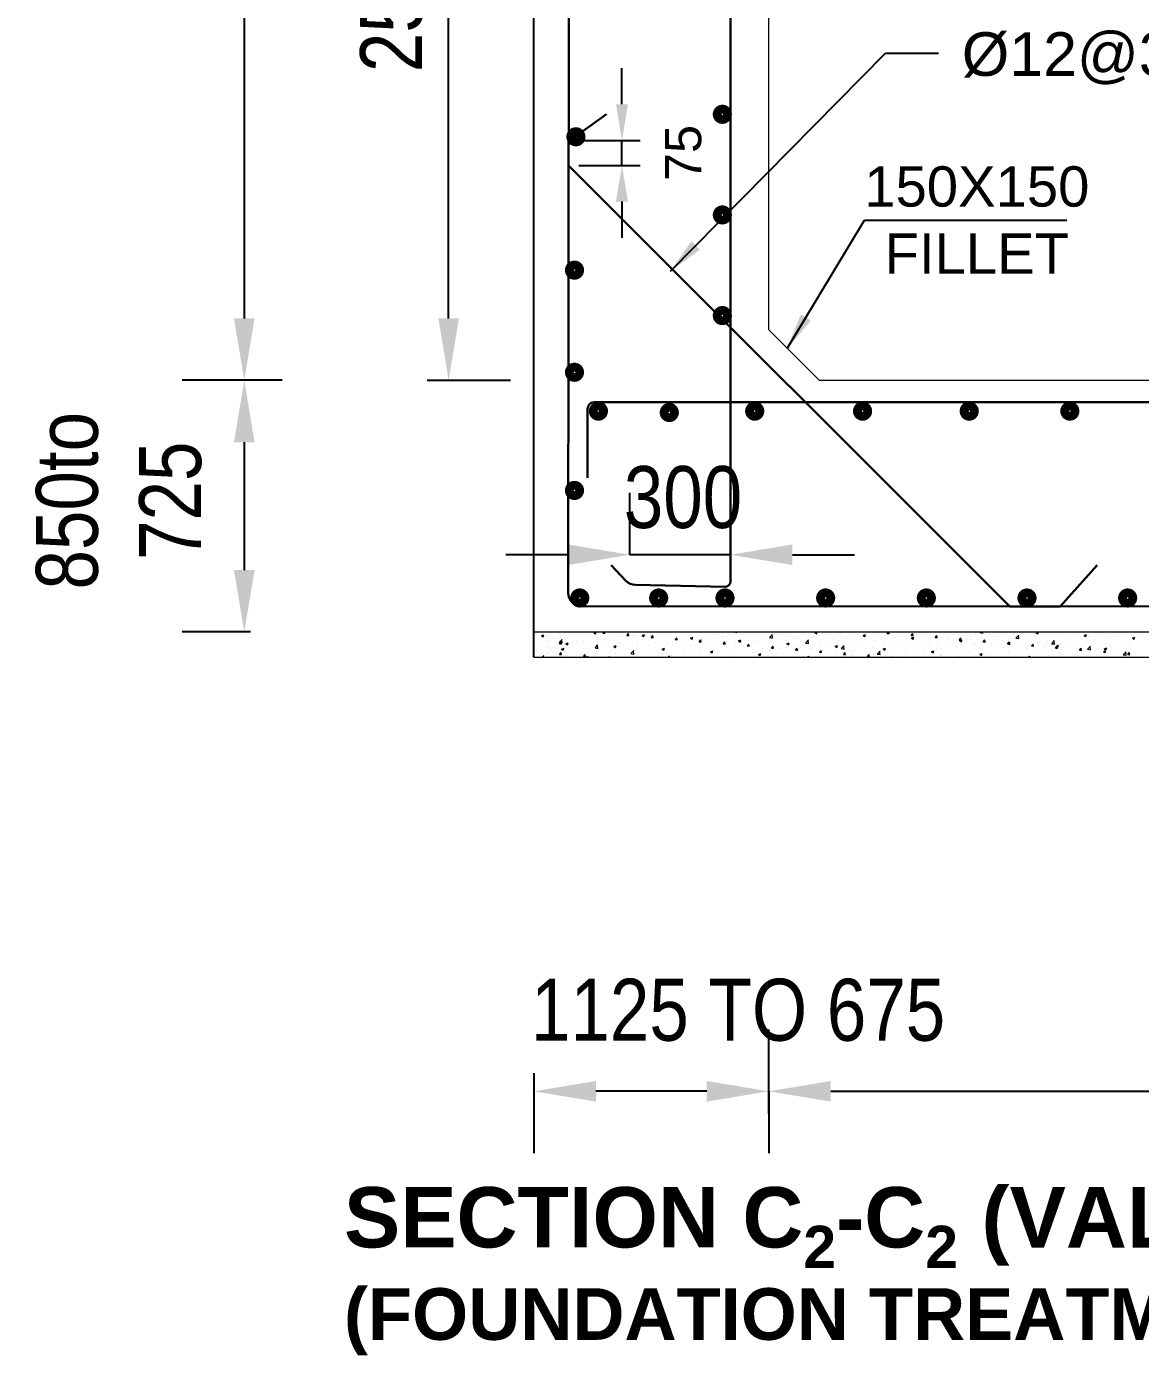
# Model space of a CAD drawing. Extents: x -358915 to 1258323, y -1667244 to -305611.
# Drawn here: x 590997 to 595313, y -1478957 to -1473808 of the extents above; entities that cross this region are included whole.
import ezdxf

# ---------------------------------------------------------------- set-up
doc = ezdxf.new("R2010")
doc.units = 0
doc.header["$LTSCALE"] = 300
doc.header["$MEASUREMENT"] = 0
doc.layers.get('DEFPOINTS').update_dxf_attribs({"linetype": 'CONTINUOUS'})
doc.layers.add('Dim', color=7, linetype='CONTINUOUS', lineweight=9)
doc.layers.add('ROD', color=1, linetype='CONTINUOUS', lineweight=30)
doc.layers.add('LINE', color=7, linetype='CONTINUOUS')
doc.layers.add('TXT', color=7, linetype='CONTINUOUS')
doc.styles.add('Arial', font='arial.ttf')
doc.styles.add('DIM', font='isocp3.shx')
doc.styles.add('dimText', font='ARIALN.TTF')
doc.dimstyles.new('dim n_120', dxfattribs={"dimtxt": 240, "dimasz": 240, "dimexe": 240, "dimexo": 150, "dimgap": 100, "dimtad": 2, "dimdec": 0, "dimzin": 0, "dimdsep": 46, "dimtxsty": 'DIM', "dimcen": 350, "dimclrd": 5, "dimclre": 5, "dimclrt": 7, "dimadec": 0, "dimazin": 0, "dimtfac": 1, "dimtdec": 0, "dimtmove": 0, "dimatfit": 3, "dimfxl": 240, "dimfxlon": 1, "dimtolj": 1, "dimtzin": 0, "dimarcsym": 0})
doc.dimstyles.new('dim_70', dxfattribs={"dimtxt": 140, "dimasz": 140, "dimexe": 70, "dimexo": 40, "dimgap": 50, "dimtad": 1, "dimdec": 0, "dimzin": 0, "dimdsep": 46, "dimtxsty": 'Arial', "dimcen": 0.09, "dimclrd": 5, "dimclre": 5, "dimclrt": 7, "dimadec": 0, "dimazin": 0, "dimtfac": 1, "dimtdec": 0, "dimtmove": 0, "dimatfit": 3, "dimfxl": 1, "dimtolj": 1, "dimtzin": 0, "dimarcsym": 0})

# ---------------------------------------------------------------- blocks, each defined once
blk = doc.blocks.new('*D699')
at = {"layer": 'DEFPOINTS', "color": 0, "ltscale": 50, "transparency": 16777216}
for p in [(592546.9, -1466663.5), (591840.7, -1475178.5), (592138.1, -1475178.5)]:
    blk.add_point(p, dxfattribs=at)
at = {"layer": 'Dim', "color": 5, "lineweight": -2, "ltscale": 50, "transparency": 16777216}
for p, q in [((592080.7, -1466663.5), (591600.7, -1466663.5)), ((591840.7, -1466903.5), (591840.7, -1474938.5)), ((591988.1, -1475178.5), (591600.7, -1475178.5))]:
    blk.add_line(p, q, dxfattribs=at)
at = {"layer": 'Dim', "color": 5, "ltscale": 50, "transparency": 16777216}
for points in [[(591800.7, -1466903.5), (591880.7, -1466903.5), (591840.7, -1466663.5)], [(591800.7, -1474938.5), (591880.7, -1474938.5), (591840.7, -1475178.5)]]:
    blk.add_solid(points, dxfattribs=at)
at = {"layer": 'Dim', "color": 7, "ltscale": 50, "transparency": 16777216, "insert": (591706.6, -1470921), "char_height": 240, "attachment_point": 5, "rotation": 90, "style": 'dimText'}
blk.add_mtext('\\A1;6725 TO 6380', dxfattribs=at)
blk = doc.blocks.new('*D700')
at = {"layer": 'DEFPOINTS', "color": 0, "ltscale": 50, "transparency": 16777216}
for p in [(592059.2, -1475178.5), (591840.7, -1476153.5), (592015.1, -1476153.5)]:
    blk.add_point(p, dxfattribs=at)
at = {"layer": 'Dim', "color": 5, "lineweight": -2, "ltscale": 50, "transparency": 16777216}
for p, q in [((591909.2, -1475178.5), (591600.7, -1475178.5)), ((591840.7, -1475418.5), (591840.7, -1475913.5)), ((591865.1, -1476153.5), (591600.7, -1476153.5))]:
    blk.add_line(p, q, dxfattribs=at)
at = {"layer": 'Dim', "color": 5, "ltscale": 50, "transparency": 16777216}
for points in [[(591800.7, -1475418.5), (591880.7, -1475418.5), (591840.7, -1475178.5)], [(591800.7, -1475913.5), (591880.7, -1475913.5), (591840.7, -1476153.5)]]:
    blk.add_solid(points, dxfattribs=at)
at = {"layer": 'Dim', "color": 7, "ltscale": 50, "transparency": 16777216, "insert": (591355.1, -1475645), "char_height": 240, "attachment_point": 5, "rotation": 90, "style": 'dimText'}
blk.add_mtext('\\A1;850to\\P725', dxfattribs=at)
blk = doc.blocks.new('*D701')
at = {"layer": 'DEFPOINTS', "color": 0, "ltscale": 50, "transparency": 16777216}
for p in [(593097.5, -1474248.6), (593304.1, -1474248.6), (593097.3, -1474345.8)]:
    blk.add_point(p, dxfattribs=at)
at = {"layer": 'Dim', "color": 5, "lineweight": -2, "ltscale": 50, "transparency": 16777216}
for p, q in [((593304.1, -1474108.6), (593304.1, -1473968.6)), ((593137.5, -1474248.6), (593374.1, -1474248.6)), ((593304.1, -1474345.8), (593304.1, -1474248.6)), ((593137.3, -1474345.8), (593374.1, -1474345.8)), ((593304.1, -1474485.8), (593304.1, -1474625.8))]:
    blk.add_line(p, q, dxfattribs=at)
at = {"layer": 'Dim', "color": 5, "ltscale": 50, "transparency": 16777216}
for points in [[(593280.8, -1474108.6), (593327.4, -1474108.6), (593304.1, -1474248.6)], [(593280.8, -1474485.8), (593327.4, -1474485.8), (593304.1, -1474345.8)]]:
    blk.add_solid(points, dxfattribs=at)
at = {"layer": 'Dim', "color": 7, "lineweight": 18, "ltscale": 50, "transparency": 16777216, "insert": (593542.4, -1474297.6), "char_height": 140, "attachment_point": 5, "rotation": 90, "style": 'Arial'}
blk.add_mtext('\\A1;75', dxfattribs=at)
blk = doc.blocks.new('*D705')
at = {"layer": 'DEFPOINTS', "color": 0, "ltscale": 50, "transparency": 16777216}
for p in [(593872.9, -1477842.5), (598695.8, -1477843.9), (598695.8, -1477933.5)]:
    blk.add_point(p, dxfattribs=at)
at = {"layer": 'Dim', "color": 5, "lineweight": -2, "ltscale": 50, "transparency": 16777216}
for p, q in [((593872.9, -1477933.5), (593872.9, -1478173.5)), ((594112.9, -1477933.5), (598455.8, -1477933.5)), ((598695.8, -1477933.5), (598695.8, -1478173.5))]:
    blk.add_line(p, q, dxfattribs=at)
at = {"layer": 'Dim', "color": 5, "ltscale": 50, "transparency": 16777216}
for points in [[(594112.9, -1477893.5), (594112.9, -1477973.5), (593872.9, -1477933.5)], [(598455.8, -1477893.5), (598455.8, -1477973.5), (598695.8, -1477933.5)]]:
    blk.add_solid(points, dxfattribs=at)
at = {"layer": 'Dim', "color": 7, "ltscale": 50, "transparency": 16777216, "insert": (596284.4, -1477743.5), "char_height": 240, "attachment_point": 5, "style": 'dimText'}
blk.add_mtext('\\A1;3700~3973', dxfattribs=at)
blk = doc.blocks.new('*D710')
at = {"layer": 'DEFPOINTS', "color": 0, "ltscale": 50, "transparency": 16777216}
for p in [(593334.5, -1475854.4), (593334.5, -1475971), (593724.5, -1475971)]:
    blk.add_point(p, dxfattribs=at)
at = {"layer": 'Dim', "color": 5, "lineweight": -2, "ltscale": 50, "transparency": 16777216}
for p, q in [((593334.5, -1475854.4), (593334.5, -1475614.4)), ((593724.5, -1475854.4), (593724.5, -1475614.4)), ((593094.5, -1475854.4), (592854.5, -1475854.4)), ((593724.5, -1475854.4), (593334.5, -1475854.4)), ((593964.5, -1475854.4), (594204.5, -1475854.4))]:
    blk.add_line(p, q, dxfattribs=at)
at = {"layer": 'Dim', "color": 5, "ltscale": 50, "transparency": 16777216}
for points in [[(593094.5, -1475814.4), (593094.5, -1475894.4), (593334.5, -1475854.4)], [(593964.5, -1475814.4), (593964.5, -1475894.4), (593724.5, -1475854.4)]]:
    blk.add_solid(points, dxfattribs=at)
at = {"layer": 'Dim', "color": 7, "ltscale": 50, "transparency": 16777216, "insert": (593540.6, -1475632.5), "char_height": 240, "attachment_point": 5, "style": 'dimText'}
blk.add_mtext('\\A1;300', dxfattribs=at)
blk = doc.blocks.new('*D726')
at = {"layer": 'DEFPOINTS', "color": 0, "ltscale": 50, "transparency": 16777216}
for p in [(592962.9, -1477713.1), (592962.9, -1477933.5), (593872.9, -1478169.1)]:
    blk.add_point(p, dxfattribs=at)
at = {"layer": 'Dim', "color": 5, "lineweight": -2, "ltscale": 50, "transparency": 16777216}
for p, q in [((593872.9, -1478019.1), (593872.9, -1477693.5)), ((592962.9, -1477863.1), (592962.9, -1478173.5)), ((593632.9, -1477933.5), (593202.9, -1477933.5))]:
    blk.add_line(p, q, dxfattribs=at)
at = {"layer": 'Dim', "color": 5, "ltscale": 50, "transparency": 16777216}
for points in [[(593202.9, -1477893.5), (593202.9, -1477973.5), (592962.9, -1477933.5)], [(593632.9, -1477893.5), (593632.9, -1477973.5), (593872.9, -1477933.5)]]:
    blk.add_solid(points, dxfattribs=at)
at = {"layer": 'Dim', "color": 7, "ltscale": 50, "transparency": 16777216, "insert": (593754.1, -1477619.2), "char_height": 240, "attachment_point": 5, "style": 'dimText'}
blk.add_mtext('\\A1;1125 TO 675', dxfattribs=at)
blk = doc.blocks.new('*D1379')
at = {"layer": 'DEFPOINTS', "color": 0, "ltscale": 50, "transparency": 16777216}
for p in [(592399.5, -1472178.5, 0), (592632.6, -1472178.5), (592399.5, -1475178.5, 0)]:
    blk.add_point(p, dxfattribs=at)
at = {"layer": 'Dim', "color": 5, "lineweight": -2, "ltscale": 50, "transparency": 16777216}
for p, q in [((592549.5, -1472178.5), (592872.6, -1472178.5)), ((592632.6, -1474938.5), (592632.6, -1472418.5)), ((592549.5, -1475178.5), (592872.6, -1475178.5))]:
    blk.add_line(p, q, dxfattribs=at)
at = {"layer": 'Dim', "color": 5, "ltscale": 50, "transparency": 16777216}
for points in [[(592592.6, -1472418.5), (592672.6, -1472418.5), (592632.6, -1472178.5)], [(592592.6, -1474938.5), (592672.6, -1474938.5), (592632.6, -1475178.5)]]:
    blk.add_solid(points, dxfattribs=at)
at = {"layer": 'Dim', "color": 7, "ltscale": 50, "transparency": 16777216, "insert": (592411.3, -1473678.5), "char_height": 240, "attachment_point": 5, "rotation": 90, "style": 'dimText'}
blk.add_mtext('\\A1;2500', dxfattribs=at)

msp = doc.modelspace()

# ---------------------------------------------------------------- linework, layer by layer
at = {"layer": 'Dim', "color": 2, "ltscale": 50}
for p, q in [((592992, -1476167.6, 0), (593001.1, -1476164.1, 0)), ((592992, -1476167.6, 0), (592998.4, -1476172, 0)), ((592996.4, -1476160.3, 0), (592996.4, -1476160.3, 0)), ((592998.4, -1476172, 0), (593001, -1476164.2, 0)), ((593015.9, -1476168.4, 0), (593015.9, -1476168.4, 0)), ((593016, -1476180.8, 0), (593016, -1476180.8, 0)), ((593024.7, -1476165, 0), (593024.7, -1476165, 0)), ((593033.4, -1476178.5, 0), (593033.4, -1476178.5, 0)), ((593057.2, -1476160.8, 0), (593057.2, -1476160.8, 0)), ((593062.4, -1476192.7, 0), (593072.5, -1476182.2, 0)), ((593065.8, -1476163.2, 0), (593065.8, -1476163.2, 0)), ((593066, -1476174.2, 0), (593066, -1476174.2, 0)), ((593072.5, -1476196, 0), (593071, -1476183.6, 0)), ((593081.6, -1476160, 0), (593081.6, -1476160, 0)), ((593083.8, -1476179.5, 0), (593083.8, -1476179.5, 0)), ((593085.4, -1476183.8, 0), (593085.4, -1476183.8, 0)), ((593106.5, -1476154.3, 0), (593106.5, -1476154.3, 0)), ((593195.5, -1476156.9, 0), (593204.6, -1476153.5, 0)), ((593195.5, -1476156.9, 0), (593202, -1476161.3, 0)), ((593201.9, -1476161.3, 0), (593204.6, -1476153.5, 0)), ((593209.3, -1476173.6, 0), (593209.3, -1476173.6, 0)), ((593214.2, -1476184.4, 0), (593214.2, -1476184.4, 0)), ((593230.3, -1476158.8, 0), (593234.9, -1476153.4, 0)), ((593230.3, -1476158.8, 0), (593238.1, -1476159.5, 0)), ((593236.2, -1476184, 0), (593236.2, -1476184, 0)), ((593238.1, -1476159.5, 0), (593236.9, -1476153.4, 0)), ((593279.9, -1476176.1, 0), (593279.9, -1476176.1, 0)), ((593285.1, -1476160.6, 0), (593285.1, -1476160.6, 0)), ((593318.3, -1476173.2, 0), (593318.3, -1476173.2, 0)), ((593323.6, -1476167, 0), (593329.8, -1476159.5, 0)), ((593323.6, -1476167, 0), (593331.3, -1476167.6, 0)), ((593331.3, -1476167.7, 0), (593329.8, -1476159.5, 0)), ((593347.4, -1476166.4, 0), (593347.4, -1476166.4, 0)), ((593350.8, -1476168.9, 0), (593350.8, -1476168.9, 0)), ((593382.3, -1476167.4, 0), (593391.4, -1476163.9, 0)), ((593382.3, -1476167.4, 0), (593388.8, -1476171.7, 0)), ((593388.8, -1476171.7, 0), (593391.4, -1476163.9, 0)), ((593400, -1476162.4, 0), (593400, -1476162.4, 0)), ((593414.2, -1476157.2, 0), (593414.2, -1476157.2, 0)), ((593416.8, -1476175.1, 0), (593423.1, -1476167.7, 0)), ((593416.8, -1476175.1, 0), (593424.6, -1476175.8, 0)), ((593424.6, -1476175.8, 0), (593423.1, -1476167.7, 0)), ((593510.1, -1476183.3, 0), (593516.3, -1476175.8, 0)), ((593510.1, -1476183.3, 0), (593517.8, -1476184, 0)), ((593517.8, -1476184, 0), (593516.3, -1476175.9, 0)), ((593545.8, -1476182.4, 0), (593545.8, -1476182.4, 0)), ((593569.2, -1476177.8, 0), (593578.3, -1476174.3, 0)), ((593569.2, -1476177.8, 0), (593575.6, -1476182.1, 0)), ((593575.6, -1476182.1, 0), (593578.2, -1476174.3, 0)), ((593603.3, -1476191.4, 0), (593609.6, -1476184, 0)), ((593611, -1476192.2, 0), (593609.5, -1476184, 0)), ((593611.8, -1476181.3, 0), (593611.8, -1476181.3, 0)), ((593612.5, -1476173.3, 0), (593612.5, -1476173.3, 0)), ((593624.4, -1476155.7, 0), (593624.4, -1476155.7, 0)), ((593644.4, -1476177, 0), (593644.4, -1476177, 0)), ((593658.8, -1476173.1, 0), (593658.8, -1476173.1, 0)), ((593678.2, -1476164.9, 0), (593678.2, -1476164.9, 0)), ((593693.6, -1476170.5, 0), (593693.6, -1476170.5, 0)), ((593693.8, -1476158.6, 0), (593693.8, -1476158.6, 0)), ((593734.6, -1476160.1, 0), (593734.6, -1476160.1, 0)), ((593737.4, -1476153.7, 0), (593749, -1476155.5, 0)), ((593745.7, -1476155.2, 0), (593745.7, -1476155.2, 0)), ((593748.9, -1476155.4, 0), (593748.7, -1476153.4, 0)), ((593756, -1476188.2, 0), (593765.1, -1476184.7, 0)), ((593762.4, -1476192.5, 0), (593765, -1476184.7, 0)), ((593763.2, -1476161.5, 0), (593763.2, -1476161.5, 0)), ((593775.7, -1476159.7, 0), (593775.7, -1476159.7, 0)), ((593808.2, -1476155.4, 0), (593808.2, -1476155.4, 0)), ((593832.6, -1476164.5, 0), (593832.6, -1476164.5, 0)), ((593841.6, -1476175.6, 0), (593841.6, -1476175.6, 0)), ((593876.1, -1476175.2, 0), (593887.7, -1476177, 0)), ((593876.5, -1476181, 0), (593876.5, -1476181, 0)), ((593877.6, -1476173.7, 0), (593887.7, -1476163.1, 0)), ((593887.7, -1476176.9, 0), (593886.2, -1476164.6, 0)), ((593902, -1476167.4, 0), (593902, -1476167.4, 0)), ((593917.4, -1476162.6, 0), (593917.4, -1476162.6, 0)), ((593937.9, -1476185.1, 0), (593937.9, -1476185.1, 0)), ((593944.1, -1476171.2, 0), (593944.1, -1476171.2, 0)), ((593971.4, -1476170.3, 0), (593971.4, -1476170.3, 0)), ((593987.2, -1476178.6, 0), (593987.2, -1476178.6, 0)), ((594010.8, -1476162.1, 0), (594010.8, -1476162.1, 0)), ((594013.4, -1476155.8, 0), (594013.4, -1476155.8, 0)), ((594016.3, -1476195.2, 0), (594026.4, -1476184.6, 0)), ((594040.8, -1476173.3, 0), (594040.8, -1476173.3, 0)), ((594052, -1476156.7, 0), (594060.6, -1476153.4, 0)), ((594052, -1476156.7, 0), (594058.5, -1476161, 0)), ((594058.5, -1476161, 0), (594061, -1476153.4, 0)), ((594069.3, -1476167.8, 0), (594069.3, -1476167.8, 0)), ((594076.5, -1476153.8, 0), (594076.5, -1476153.8, 0)), ((594082.8, -1476158.7, 0), (594082.8, -1476158.7, 0)), ((594101.8, -1476163.6, 0), (594101.8, -1476163.6, 0)), ((594110.2, -1476176.2, 0), (594110.2, -1476176.2, 0)), ((594118.7, -1476182.1, 0), (594118.7, -1476182.1, 0)), ((594151, -1476157.1, 0), (594151, -1476157.1, 0)), ((594152.2, -1476161.7, 0), (594152.2, -1476161.7, 0)), ((594179.6, -1476179.1, 0), (594179.6, -1476179.1, 0)), ((594194.5, -1476169.1, 0), (594194.5, -1476169.1, 0)), ((594209.1, -1476178.1, 0), (594209.1, -1476178.1, 0)), ((594221.6, -1476164.6, 0), (594221.6, -1476164.6, 0)), ((594238.9, -1476167.1, 0), (594248, -1476163.6, 0)), ((594238.9, -1476167.1, 0), (594245.3, -1476171.4, 0)), ((594245.3, -1476171.4, 0), (594247.9, -1476163.6, 0)), ((594249, -1476182.1, 0), (594249, -1476182.1, 0)), ((594270.3, -1476156.1, 0), (594270.3, -1476156.1, 0)), ((594274.8, -1476169.8, 0), (594274.8, -1476169.8, 0)), ((594291, -1476167.5, 0), (594291, -1476167.5, 0)), ((594318.4, -1476185, 0), (594318.4, -1476185, 0)), ((594331.2, -1476158.9, 0), (594335.9, -1476153.4, 0)), ((594331.2, -1476158.9, 0), (594339, -1476159.6, 0)), ((594339, -1476159.6, 0), (594337.8, -1476153.4, 0)), ((594342.3, -1476160.1, 0), (594342.3, -1476160.1, 0)), ((594360.4, -1476170.5, 0), (594360.4, -1476170.5, 0)), ((594362.8, -1476176, 0), (594362.8, -1476176, 0)), ((594395.4, -1476171.7, 0), (594395.4, -1476171.7, 0)), ((594424.5, -1476167.1, 0), (594430.7, -1476159.6, 0)), ((594424.5, -1476167.1, 0), (594432.2, -1476167.8, 0)), ((594425.7, -1476177.5, 0), (594434.8, -1476174, 0)), ((594425.7, -1476177.5, 0), (594432.2, -1476181.8, 0)), ((594429.8, -1476173.4, 0), (594429.8, -1476173.4, 0)), ((594432.2, -1476167.8, 0), (594430.7, -1476159.6, 0)), ((594432.1, -1476181.9, 0), (594434.8, -1476174, 0)), ((594444.6, -1476165.2, 0), (594444.6, -1476165.2, 0)), ((594499.2, -1476176.3, 0), (594499.2, -1476176.3, 0)), ((594517.7, -1476175.2, 0), (594524, -1476167.8, 0)), ((594517.7, -1476175.2, 0), (594525.5, -1476175.9, 0)), ((594525.4, -1476176, 0), (594523.9, -1476167.8, 0)), ((594526.7, -1476154.4, 0), (594526.7, -1476154.4, 0)), ((594540.7, -1476176.1, 0), (594540.7, -1476176.1, 0)), ((594568.2, -1476181.6, 0), (594568.2, -1476181.6, 0)), ((594568.6, -1476179.3, 0), (594568.6, -1476179.3, 0)), ((594607.4, -1476167, 0), (594607.4, -1476167, 0)), ((594611, -1476183.4, 0), (594617.2, -1476175.9, 0)), ((594611, -1476183.4, 0), (594618.7, -1476184.1, 0)), ((594612.5, -1476187.9, 0), (594621.6, -1476184.4, 0)), ((594618.7, -1476184.1, 0), (594617.2, -1476176, 0)), ((594618.9, -1476192.3, 0), (594621.6, -1476184.4, 0)), ((594638, -1476182.2, 0), (594638, -1476182.2, 0)), ((594644, -1476168.6, 0), (594644, -1476168.6, 0)), ((594656.4, -1476184.1, 0), (594656.4, -1476184.1, 0)), ((594673.1, -1476158.6, 0), (594673.1, -1476158.6, 0)), ((594688.9, -1476179.8, 0), (594688.9, -1476179.8, 0)), ((594691.3, -1476156.1, 0), (594702.9, -1476157.9, 0)), ((594692.8, -1476154.6, 0), (594694, -1476153.4, 0)), ((594702.9, -1476157.9, 0), (594702.4, -1476153.4, 0)), ((594704.2, -1476191.5, 0), (594710.5, -1476184.1, 0)), ((594707.4, -1476185.1, 0), (594707.4, -1476185.1, 0)), ((594711.9, -1476192.3, 0), (594710.4, -1476184.1, 0)), ((594719.8, -1476155.6, 0), (594719.8, -1476155.6, 0)), ((594738.2, -1476173.3, 0), (594738.2, -1476173.3, 0)), ((594751, -1476184.1, 0), (594751, -1476184.1, 0)), ((594805.8, -1476183, 0), (594805.8, -1476183, 0)), ((594820.3, -1476162.5, 0), (594820.3, -1476162.5, 0)), ((594826.8, -1476171.1, 0), (594826.8, -1476171.1, 0)), ((594830.1, -1476177.6, 0), (594841.7, -1476179.4, 0)), ((594831.5, -1476176.1, 0), (594841.7, -1476165.6, 0)), ((594841.6, -1476179.4, 0), (594840.2, -1476167.1, 0)), ((594852.8, -1476158.2, 0), (594852.8, -1476158.2, 0)), ((594871.4, -1476174.7, 0), (594871.4, -1476174.7, 0)), ((594902.6, -1476158.1, 0), (594902.6, -1476158.1, 0)), ((594908.6, -1476156.4, 0), (594916.3, -1476153.4, 0)), ((594908.6, -1476156.4, 0), (594915, -1476160.7, 0)), ((594915, -1476160.7, 0), (594917.5, -1476153.4, 0)), ((594939, -1476165, 0), (594939, -1476165, 0)), ((595005.7, -1476155.8, 0), (595005.7, -1476155.8, 0)), ((595031.7, -1476181.4, 0), (595031.7, -1476181.4, 0)), ((595095.4, -1476166.8, 0), (595104.5, -1476163.3, 0)), ((595095.4, -1476166.8, 0), (595101.9, -1476171.2, 0)), ((595101.8, -1476171.2, 0), (595104.5, -1476163.3, 0)), ((595103.9, -1476177.5, 0), (595103.9, -1476177.5, 0)), ((595113.8, -1476170.6, 0), (595113.8, -1476170.6, 0)), ((595137.3, -1476181, 0), (595137.3, -1476181, 0)), ((595146.4, -1476166.3, 0), (595146.4, -1476166.3, 0)), ((595179.7, -1476164.5, 0), (595179.7, -1476164.5, 0)), ((595195.6, -1476159.9, 0), (595195.6, -1476159.9, 0)), ((595204.1, -1476171.9, 0), (595204.1, -1476171.9, 0)), ((595269.7, -1476163.5, 0), (595269.7, -1476163.5, 0)), ((595282.2, -1476177.2, 0), (595291.3, -1476173.7, 0)), ((595282.2, -1476177.2, 0), (595288.7, -1476181.6, 0)), ((595288.7, -1476181.6, 0), (595291.3, -1476173.7, 0)), ((592988.2, -1476203.7, 0), (592988.2, -1476203.7, 0)), ((592999.2, -1476229.8, 0), (592999.2, -1476229.8, 0)), ((593014.3, -1476211.6, 0), (593014.3, -1476211.6, 0)), ((593015.5, -1476232, 0), (593015.5, -1476232, 0)), ((593017, -1476188.7, 0), (593017, -1476188.7, 0)), ((593019.3, -1476232.3, 0), (593019.3, -1476232.3, 0)), ((593023, -1476212, 0), (593023, -1476212, 0)), ((593031.8, -1476225.5, 0), (593031.8, -1476225.5, 0)), ((593040.5, -1476229.7, 0), (593040.5, -1476229.7, 0)), ((593057.7, -1476199.7, 0), (593057.7, -1476199.7, 0)), ((593060.9, -1476194.2, 0), (593072.5, -1476196, 0)), ((593061.9, -1476199.5, 0), (593068.1, -1476192, 0)), ((593061.9, -1476199.5, 0), (593069.6, -1476200.2, 0)), ((593061.9, -1476240.3, 0), (593068.2, -1476232.8, 0)), ((593064, -1476190.7, 0), (593064, -1476190.7, 0)), ((593069.6, -1476200.2, 0), (593068.1, -1476192.1, 0)), ((593069.6, -1476241, 0), (593068.1, -1476232.9, 0)), ((593069.6, -1476220, 0), (593078.7, -1476216.5, 0)), ((593069.6, -1476220, 0), (593076, -1476224.3, 0)), ((593072.3, -1476205.6, 0), (593072.3, -1476205.6, 0)), ((593076, -1476224.3, 0), (593078.6, -1476216.5, 0)), ((593080, -1476203.3, 0), (593080, -1476203.3, 0)), ((593081, -1476219, 0), (593081, -1476219, 0)), ((593082.2, -1476222.8, 0), (593082.2, -1476222.8, 0)), ((593086.3, -1476198.9, 0), (593095.4, -1476195.4, 0)), ((593086.3, -1476198.9, 0), (593092.7, -1476203.2, 0)), ((593092.7, -1476203.2, 0), (593095.3, -1476195.4, 0)), ((593133.5, -1476186.7, 0), (593133.5, -1476186.7, 0)), ((593147.5, -1476193.6, 0), (593147.5, -1476193.6, 0)), ((593154.4, -1476194.7, 0), (593154.4, -1476194.7, 0)), ((593154.8, -1476186.7, 0), (593154.8, -1476186.7, 0)), ((593186.9, -1476190.5, 0), (593186.9, -1476190.5, 0)), ((593199.7, -1476215.7, 0), (593211.2, -1476217.5, 0)), ((593201.1, -1476214.2, 0), (593211.2, -1476203.7, 0)), ((593202, -1476235.2, 0), (593202, -1476235.2, 0)), ((593211.2, -1476217.5, 0), (593209.8, -1476205.2, 0)), ((593212.7, -1476227.7, 0), (593212.7, -1476227.7, 0)), ((593224.2, -1476189.6, 0), (593224.2, -1476189.6, 0)), ((593273.1, -1476209.3, 0), (593282.2, -1476205.8, 0)), ((593273.1, -1476209.3, 0), (593279.6, -1476213.6, 0)), ((593278.3, -1476219.4, 0), (593278.3, -1476219.4, 0)), ((593279.5, -1476213.7, 0), (593282.2, -1476205.8, 0)), ((593284.1, -1476224.4, 0), (593284.1, -1476224.4, 0)), ((593293.6, -1476192.6, 0), (593293.6, -1476192.6, 0)), ((593316.6, -1476220.2, 0), (593316.6, -1476220.2, 0)), ((593339.8, -1476235.8, 0), (593350, -1476225.2, 0)), ((593345.8, -1476209.6, 0), (593345.8, -1476209.6, 0)), ((593349.9, -1476239, 0), (593348.5, -1476226.7, 0)), ((593355.6, -1476225.2, 0), (593355.6, -1476225.2, 0)), ((593363, -1476195.5, 0), (593363, -1476195.5, 0)), ((593365.8, -1476213.7, 0), (593365.8, -1476213.7, 0)), ((593412.6, -1476200.5, 0), (593412.6, -1476200.5, 0)), ((593431.4, -1476212.2, 0), (593431.4, -1476212.2, 0)), ((593432.4, -1476198.4, 0), (593432.4, -1476198.4, 0)), ((593447.9, -1476202.9, 0), (593447.9, -1476202.9, 0)), ((593459.9, -1476219.7, 0), (593469, -1476216.2, 0)), ((593459.9, -1476219.7, 0), (593466.4, -1476224.1, 0)), ((593466.4, -1476224.1, 0), (593469, -1476216.2, 0)), ((593476.7, -1476235.4, 0), (593476.7, -1476235.4, 0)), ((593478.3, -1476192.2, 0), (593478.3, -1476192.2, 0)), ((593480.5, -1476198.6, 0), (593480.5, -1476198.6, 0)), ((593501.8, -1476201.4, 0), (593501.8, -1476201.4, 0)), ((593507.2, -1476199.2, 0), (593507.2, -1476199.2, 0)), ((593529.7, -1476192.1, 0), (593529.7, -1476192.1, 0)), ((593538.3, -1476227.7, 0), (593538.3, -1476227.7, 0)), ((593544.2, -1476225.7, 0), (593544.2, -1476225.7, 0)), ((593571.2, -1476204.3, 0), (593571.2, -1476204.3, 0)), ((593577.6, -1476232.6, 0), (593577.6, -1476232.6, 0)), ((593583, -1476186.1, 0), (593583, -1476186.1, 0)), ((593603.3, -1476191.4, 0), (593611.1, -1476192.1, 0)), ((593610.2, -1476228.3, 0), (593610.2, -1476228.3, 0)), ((593610.9, -1476216.5, 0), (593610.9, -1476216.5, 0)), ((593614.2, -1476214.7, 0), (593614.2, -1476214.7, 0)), ((593640.6, -1476207.2, 0), (593640.6, -1476207.2, 0)), ((593646.8, -1476230.1, 0), (593655.9, -1476226.6, 0)), ((593646.8, -1476230.1, 0), (593653.2, -1476234.5, 0)), ((593653.2, -1476234.5, 0), (593655.8, -1476226.6, 0)), ((593659.4, -1476221.8, 0), (593659.4, -1476221.8, 0)), ((593676.6, -1476208.2, 0), (593676.6, -1476208.2, 0)), ((593690, -1476201.7, 0), (593690, -1476201.7, 0)), ((593696.6, -1476199.6, 0), (593702.8, -1476192.1, 0)), ((593696.6, -1476199.6, 0), (593704.3, -1476200.3, 0)), ((593704.3, -1476200.3, 0), (593702.8, -1476192.2, 0)), ((593710, -1476210.2, 0), (593710, -1476210.2, 0)), ((593741.5, -1476211, 0), (593741.5, -1476211, 0)), ((593744.1, -1476198.5, 0), (593744.1, -1476198.5, 0)), ((593756, -1476188.2, 0), (593762.4, -1476192.5, 0)), ((593765.8, -1476188.7, 0), (593765.8, -1476188.7, 0)), ((593774, -1476206.7, 0), (593774, -1476206.7, 0)), ((593779.4, -1476213.1, 0), (593779.4, -1476213.1, 0)), ((593789.8, -1476207.8, 0), (593796.1, -1476200.3, 0)), ((593789.8, -1476207.8, 0), (593797.6, -1476208.4, 0)), ((593797.5, -1476208.5, 0), (593796, -1476200.3, 0)), ((593809.3, -1476232.6, 0), (593809.3, -1476232.6, 0)), ((593810.9, -1476189.3, 0), (593810.9, -1476189.3, 0)), ((593815.4, -1476234.2, 0), (593815.4, -1476234.2, 0)), ((593823.3, -1476200.2, 0), (593823.3, -1476200.2, 0)), ((593848.8, -1476216, 0), (593848.8, -1476216, 0)), ((593875, -1476224.3, 0), (593875, -1476224.3, 0)), ((593883, -1476215.9, 0), (593889.3, -1476208.4, 0)), ((593883, -1476215.9, 0), (593890.8, -1476216.6, 0)), ((593890.8, -1476216.6, 0), (593889.3, -1476208.5, 0)), ((593891.2, -1476221.1, 0), (593891.2, -1476221.1, 0)), ((593903.7, -1476236.4, 0), (593903.7, -1476236.4, 0)), ((593905.4, -1476189.4, 0), (593905.4, -1476189.4, 0)), ((593918.2, -1476219, 0), (593918.2, -1476219, 0)), ((593942.5, -1476214.5, 0), (593942.5, -1476214.5, 0)), ((593942.8, -1476198.6, 0), (593951.9, -1476195.1, 0)), ((593942.8, -1476198.6, 0), (593949.3, -1476203, 0)), ((593949.2, -1476203, 0), (593951.9, -1476195.1, 0)), ((593953, -1476229.9, 0), (593953, -1476229.9, 0)), ((593967.1, -1476208.1, 0), (593967.1, -1476208.1, 0)), ((593976.3, -1476224.1, 0), (593982.6, -1476216.6, 0)), ((593976.3, -1476224.1, 0), (593984.1, -1476224.7, 0)), ((593984, -1476224.8, 0), (593982.5, -1476216.6, 0)), ((593987.5, -1476221.9, 0), (593987.5, -1476221.9, 0)), ((594009.2, -1476205.4, 0), (594009.2, -1476205.4, 0)), ((594014.9, -1476196.7, 0), (594026.4, -1476198.5, 0)), ((594026.4, -1476198.5, 0), (594025, -1476186.1, 0)), ((594035.1, -1476219.1, 0), (594035.1, -1476219.1, 0)), ((594042.9, -1476195.1, 0), (594042.9, -1476195.1, 0)), ((594056.9, -1476224.8, 0), (594056.9, -1476224.8, 0)), ((594067.6, -1476214.8, 0), (594067.6, -1476214.8, 0)), ((594069.5, -1476232.2, 0), (594075.8, -1476224.8, 0)), ((594069.5, -1476232.2, 0), (594077.3, -1476232.9, 0)), ((594074.9, -1476197, 0), (594074.9, -1476197, 0)), ((594077.3, -1476233, 0), (594075.8, -1476224.8, 0)), ((594116.8, -1476208.3, 0), (594116.8, -1476208.3, 0)), ((594126.3, -1476227.8, 0), (594126.3, -1476227.8, 0)), ((594129.6, -1476209, 0), (594138.7, -1476205.5, 0)), ((594129.6, -1476209, 0), (594136.1, -1476213.4, 0)), ((594136.1, -1476213.4, 0), (594138.7, -1476205.5, 0)), ((594140.8, -1476230.6, 0), (594140.8, -1476230.6, 0)), ((594142.4, -1476187.3, 0), (594142.4, -1476187.3, 0)), ((594153.6, -1476218.2, 0), (594165.2, -1476220, 0)), ((594155.1, -1476216.7, 0), (594165.2, -1476206.1, 0)), ((594162.8, -1476240.4, 0), (594169, -1476232.9, 0)), ((594165.2, -1476220, 0), (594163.7, -1476207.6, 0)), ((594170.5, -1476241.1, 0), (594169, -1476233, 0)), ((594195.7, -1476230.7, 0), (594195.7, -1476230.7, 0)), ((594198.9, -1476197.5, 0), (594198.9, -1476197.5, 0)), ((594207.6, -1476221.4, 0), (594207.6, -1476221.4, 0)), ((594231.5, -1476193.3, 0), (594231.5, -1476193.3, 0)), ((594264.9, -1476233.6, 0), (594264.9, -1476233.6, 0)), ((594265.1, -1476233.6, 0), (594265.1, -1476233.6, 0)), ((594273.2, -1476213.1, 0), (594273.2, -1476213.1, 0)), ((594280.7, -1476186.8, 0), (594280.7, -1476186.8, 0)), ((594293.8, -1476238.2, 0), (594303.9, -1476227.7, 0)), ((594303.9, -1476241.5, 0), (594302.5, -1476229.2, 0)), ((594316.5, -1476219.4, 0), (594325.6, -1476215.9, 0)), ((594316.5, -1476219.4, 0), (594322.9, -1476223.8, 0)), ((594322.9, -1476223.8, 0), (594325.5, -1476215.9, 0)), ((594328.6, -1476227.2, 0), (594328.6, -1476227.2, 0)), ((594334.5, -1476236.5, 0), (594334.5, -1476236.5, 0)), ((594340.8, -1476203.3, 0), (594340.8, -1476203.3, 0)), ((594340.8, -1476220.6, 0), (594340.8, -1476220.6, 0)), ((594361.2, -1476222.9, 0), (594361.2, -1476222.9, 0)), ((594387.8, -1476187.9, 0), (594387.8, -1476187.9, 0)), ((594407.5, -1476194.2, 0), (594407.5, -1476194.2, 0)), ((594410.4, -1476216.5, 0), (594410.4, -1476216.5, 0)), ((594416.6, -1476207.6, 0), (594416.6, -1476207.6, 0)), ((594447.7, -1476236.2, 0), (594447.7, -1476236.2, 0)), ((594457.2, -1476190.9, 0), (594457.2, -1476190.9, 0)), ((594471.6, -1476229.1, 0), (594471.6, -1476229.1, 0)), ((594473.2, -1476185.9, 0), (594473.2, -1476185.9, 0)), ((594492.4, -1476194.6, 0), (594492.4, -1476194.6, 0)), ((594492.5, -1476205.7, 0), (594492.5, -1476205.7, 0)), ((594503.3, -1476229.8, 0), (594512.4, -1476226.3, 0)), ((594503.3, -1476229.8, 0), (594509.8, -1476234.2, 0)), ((594509.7, -1476234.2, 0), (594512.4, -1476226.3, 0)), ((594523.5, -1476223.1, 0), (594523.5, -1476223.1, 0)), ((594525, -1476201.4, 0), (594525, -1476201.4, 0)), ((594526.6, -1476193.8, 0), (594526.6, -1476193.8, 0)), ((594539.1, -1476219.4, 0), (594539.1, -1476219.4, 0)), ((594574.3, -1476194.9, 0), (594574.3, -1476194.9, 0)), ((594596, -1476196.7, 0), (594596, -1476196.7, 0)), ((594599.4, -1476210.1, 0), (594599.4, -1476210.1, 0)), ((594605.8, -1476210.2, 0), (594605.8, -1476210.2, 0)), ((594612.5, -1476187.9, 0), (594619, -1476192.3, 0)), ((594622.2, -1476235.4, 0), (594622.2, -1476235.4, 0)), ((594654.7, -1476231.1, 0), (594654.7, -1476231.1, 0)), ((594665.4, -1476199.7, 0), (594665.4, -1476199.7, 0)), ((594671.5, -1476201.9, 0), (594671.5, -1476201.9, 0)), ((594675.2, -1476197.1, 0), (594675.2, -1476197.1, 0)), ((594690.1, -1476240.2, 0), (594699.2, -1476236.7, 0)), ((594696.5, -1476244.6, 0), (594699.2, -1476236.7, 0)), ((594704, -1476224.6, 0), (594704, -1476224.6, 0)), ((594704.2, -1476191.5, 0), (594712, -1476192.2, 0)), ((594734.8, -1476202.6, 0), (594734.8, -1476202.6, 0)), ((594737.5, -1476235.5, 0), (594737.5, -1476235.5, 0)), ((594739, -1476192.2, 0), (594739, -1476192.2, 0)), ((594776.8, -1476188.1, 0), (594776.8, -1476188.1, 0)), ((594786.1, -1476213.8, 0), (594786.1, -1476213.8, 0)), ((594797.4, -1476199.7, 0), (594803.7, -1476192.2, 0)), ((594797.4, -1476199.7, 0), (594805.2, -1476200.4, 0)), ((594799.3, -1476198.3, 0), (594808.4, -1476194.8, 0)), ((594799.3, -1476198.3, 0), (594805.8, -1476202.7, 0)), ((594800.6, -1476229.6, 0), (594800.6, -1476229.6, 0)), ((594805.2, -1476200.4, 0), (594803.7, -1476192.3, 0)), ((594804.2, -1476205.5, 0), (594804.2, -1476205.5, 0)), ((594804.2, -1476226.3, 0), (594804.2, -1476226.3, 0)), ((594805.8, -1476202.7, 0), (594808.4, -1476194.8, 0)), ((594818.6, -1476209.5, 0), (594818.6, -1476209.5, 0)), ((594846.2, -1476191, 0), (594846.2, -1476191, 0)), ((594867.8, -1476203, 0), (594867.8, -1476203, 0)), ((594869.9, -1476218, 0), (594869.9, -1476218, 0)), ((594873.6, -1476208.5, 0), (594873.6, -1476208.5, 0)), ((594876.4, -1476216.6, 0), (594876.4, -1476216.6, 0)), ((594890.7, -1476207.9, 0), (594897, -1476200.4, 0)), ((594890.7, -1476207.9, 0), (594898.5, -1476208.5, 0)), ((594898.4, -1476208.6, 0), (594896.9, -1476200.4, 0)), ((594915.6, -1476193.9, 0), (594915.6, -1476193.9, 0)), ((594937.4, -1476208.2, 0), (594937.4, -1476208.2, 0)), ((594943, -1476211.4, 0), (594943, -1476211.4, 0)), ((594949.9, -1476192.2, 0), (594949.9, -1476192.2, 0)), ((594952.3, -1476203.6, 0), (594952.3, -1476203.6, 0)), ((594968.8, -1476199.2, 0), (594980.4, -1476201, 0)), ((594970.3, -1476197.7, 0), (594980.4, -1476187.1, 0)), ((594980.4, -1476200.9, 0), (594978.9, -1476188.6, 0)), ((594982.5, -1476187.9, 0), (594982.5, -1476187.9, 0)), ((594983.9, -1476216, 0), (594990.2, -1476208.6, 0)), ((594983.9, -1476216, 0), (594991.7, -1476216.7, 0)), ((594985, -1476196.9, 0), (594985, -1476196.9, 0)), ((594986.2, -1476208.7, 0), (594995.3, -1476205.2, 0)), ((594986.2, -1476208.7, 0), (594992.6, -1476213.1, 0)), ((594991.7, -1476216.7, 0), (594990.2, -1476208.6, 0)), ((594992.6, -1476213.1, 0), (594995.2, -1476205.2, 0)), ((594997.5, -1476232.7, 0), (594997.5, -1476232.7, 0)), ((595004.1, -1476199.1, 0), (595004.1, -1476199.1, 0)), ((595012.4, -1476214.3, 0), (595012.4, -1476214.3, 0)), ((595028.1, -1476190.6, 0), (595028.1, -1476190.6, 0)), ((595054.4, -1476199.8, 0), (595054.4, -1476199.8, 0)), ((595068.2, -1476234, 0), (595068.2, -1476234, 0)), ((595069.8, -1476190.8, 0), (595069.8, -1476190.8, 0)), ((595077.2, -1476224.2, 0), (595083.4, -1476216.7, 0)), ((595077.2, -1476224.2, 0), (595084.9, -1476224.9, 0)), ((595079.6, -1476221.9, 0), (595079.6, -1476221.9, 0)), ((595081.8, -1476217.3, 0), (595081.8, -1476217.3, 0)), ((595084.9, -1476224.9, 0), (595083.4, -1476216.8, 0)), ((595107.6, -1476220.7, 0), (595119.1, -1476222.5, 0)), ((595109, -1476219.2, 0), (595119.1, -1476208.6, 0)), ((595112.2, -1476217.6, 0), (595112.2, -1476217.6, 0)), ((595119.1, -1476222.4, 0), (595117.7, -1476210.1, 0)), ((595123.8, -1476202.7, 0), (595123.8, -1476202.7, 0)), ((595135.7, -1476224.3, 0), (595135.7, -1476224.3, 0)), ((595151.2, -1476220.2, 0), (595151.2, -1476220.2, 0)), ((595161.4, -1476211.1, 0), (595161.4, -1476211.1, 0)), ((595170.4, -1476232.3, 0), (595176.7, -1476224.9, 0)), ((595170.4, -1476232.3, 0), (595178.2, -1476233, 0)), ((595173, -1476219.1, 0), (595182.1, -1476215.6, 0)), ((595173, -1476219.1, 0), (595179.5, -1476223.5, 0)), ((595178.2, -1476233.1, 0), (595176.7, -1476224.9, 0)), ((595179.4, -1476223.5, 0), (595182.1, -1476215.6, 0)), ((595193.2, -1476205.7, 0), (595193.2, -1476205.7, 0)), ((595202.5, -1476215.1, 0), (595202.5, -1476215.1, 0)), ((595220.6, -1476223.1, 0), (595220.6, -1476223.1, 0)), ((595243.5, -1476200.3, 0), (595243.5, -1476200.3, 0)), ((595247.8, -1476240.7, 0), (595257.9, -1476230.1, 0)), ((595250.1, -1476229.1, 0), (595250.1, -1476229.1, 0)), ((595257.9, -1476244, 0), (595256.4, -1476231.6, 0)), ((595262.6, -1476208.6, 0), (595262.6, -1476208.6, 0)), ((595263.7, -1476240.5, 0), (595269.9, -1476233, 0)), ((595268.1, -1476206.8, 0), (595268.1, -1476206.8, 0)), ((595271.4, -1476241.2, 0), (595269.9, -1476233.1, 0)), ((595276.1, -1476196, 0), (595276.1, -1476196, 0)), ((595290, -1476226, 0), (595290, -1476226, 0)), ((592994.6, -1476250.9, 0), (593000.9, -1476244.2, 0)), ((592998.5, -1476244.2, 0), (592998.5, -1476244.2, 0)), ((593000.1, -1476250.9, 0), (592999.5, -1476245.7, 0)), ((593060.1, -1476250.2, 0), (593060.1, -1476250.2, 0)), ((593061.9, -1476240.3, 0), (593069.7, -1476241, 0)), ((593067.9, -1476247.1, 0), (593067.9, -1476247.1, 0)), ((593078.4, -1476246.6, 0), (593078.4, -1476246.6, 0)), ((593120.2, -1476246, 0), (593120.2, -1476246, 0)), ((593145.9, -1476236.9, 0), (593145.9, -1476236.9, 0)), ((593152.7, -1476241.7, 0), (593152.7, -1476241.7, 0)), ((593155.1, -1476248.4, 0), (593161.4, -1476241, 0)), ((593155.1, -1476248.4, 0), (593162.9, -1476249.1, 0)), ((593162.9, -1476249.2, 0), (593161.4, -1476241, 0)), ((593164.7, -1476250.9, 0), (593173, -1476247.7, 0)), ((593171.9, -1476250.9, 0), (593172.9, -1476247.7, 0)), ((593253.2, -1476250.9, 0), (593254.6, -1476249.1, 0)), ((593254.9, -1476250.9, 0), (593254.6, -1476249.2, 0)), ((593279.7, -1476238.2, 0), (593279.7, -1476238.2, 0)), ((593338.4, -1476237.3, 0), (593350, -1476239.1, 0)), ((593411, -1476243.8, 0), (593411, -1476243.8, 0)), ((593446.3, -1476249.9, 0), (593446.3, -1476249.9, 0)), ((593462.5, -1476240.7, 0), (593462.5, -1476240.7, 0)), ((593484.7, -1476250.9, 0), (593488.7, -1476246.7, 0)), ((593487.6, -1476250.9, 0), (593487.2, -1476248.2, 0)), ((593495.5, -1476243.4, 0), (593495.5, -1476243.4, 0)), ((593739.6, -1476247.2, 0), (593739.6, -1476247.2, 0)), ((593742.5, -1476241.7, 0), (593742.5, -1476241.7, 0)), ((593833.6, -1476240.5, 0), (593842.7, -1476237, 0)), ((593833.6, -1476240.5, 0), (593840, -1476244.9, 0)), ((593840, -1476244.9, 0), (593842.6, -1476237, 0)), ((593871.2, -1476240.7, 0), (593871.2, -1476240.7, 0)), ((594007.6, -1476248.6, 0), (594007.6, -1476248.6, 0)), ((594020.5, -1476250.9, 0), (594029.5, -1476247.4, 0)), ((594028.3, -1476250.9, 0), (594029.5, -1476247.4, 0)), ((594073.3, -1476240.3, 0), (594073.3, -1476240.3, 0)), ((594162.8, -1476240.4, 0), (594170.5, -1476241.1, 0)), ((594164.7, -1476248.8, 0), (594164.7, -1476248.8, 0)), ((594189.1, -1476246.7, 0), (594189.1, -1476246.7, 0)), ((594197.3, -1476244.5, 0), (594197.3, -1476244.5, 0)), ((594246.5, -1476238, 0), (594246.5, -1476238, 0)), ((594256, -1476248.5, 0), (594262.3, -1476241.1, 0)), ((594256, -1476248.5, 0), (594263.8, -1476249.2, 0)), ((594263.8, -1476249.3, 0), (594262.3, -1476241.1, 0)), ((594292.4, -1476239.7, 0), (594303.9, -1476241.5, 0)), ((594339.2, -1476246.6, 0), (594339.2, -1476246.6, 0)), ((594354.1, -1476250.9, 0), (594355.5, -1476249.2, 0)), ((594355.8, -1476250.9, 0), (594355.5, -1476249.3, 0)), ((594371.9, -1476249.2, 0), (594371.9, -1476249.2, 0)), ((594403.9, -1476239.5, 0), (594403.9, -1476239.5, 0)), ((594405.9, -1476237.5, 0), (594405.9, -1476237.5, 0)), ((594441, -1476250.9, 0), (594442.7, -1476249.2, 0)), ((594441.2, -1476250.9, 0), (594441.2, -1476250.7, 0)), ((594473.3, -1476242.4, 0), (594473.3, -1476242.4, 0)), ((594540.1, -1476246.2, 0), (594540.1, -1476246.2, 0)), ((594542.7, -1476245.3, 0), (594542.7, -1476245.3, 0)), ((594612.1, -1476248.3, 0), (594612.1, -1476248.3, 0)), ((594669.9, -1476245.2, 0), (594669.9, -1476245.2, 0)), ((594690.1, -1476240.2, 0), (594696.6, -1476244.6, 0)), ((594724.8, -1476242.6, 0), (594724.8, -1476242.6, 0)), ((594876.9, -1476250.6, 0), (594886, -1476247.2, 0)), ((594876.9, -1476250.6, 0), (594877.3, -1476250.9, 0)), ((594884.8, -1476250.9, 0), (594886, -1476247.2, 0)), ((594915.7, -1476243.5, 0), (594915.7, -1476243.5, 0)), ((594948.3, -1476239.2, 0), (594948.3, -1476239.2, 0)), ((595002.5, -1476242.4, 0), (595002.5, -1476242.4, 0)), ((595174.3, -1476242.1, 0), (595174.3, -1476242.1, 0)), ((595241.9, -1476247.3, 0), (595241.9, -1476247.3, 0)), ((595246.3, -1476242.2, 0), (595257.9, -1476244, 0)), ((595263.7, -1476240.5, 0), (595271.4, -1476241.2, 0)), ((595266.6, -1476250.1, 0), (595266.6, -1476250.1, 0)), ((595291.1, -1476240.8, 0), (595291.1, -1476240.8, 0))]:
    msp.add_line(p, q, dxfattribs=at)
at = {"layer": 'LINE'}
msp.add_line((592962.9, -1476251, 0), (592962.8, -1466663.5, 0), dxfattribs=at)
at = {"layer": 'LINE', "lineweight": 18}
for p, q in [((593872.9, -1474983.5, 0), (593872.9, -1466663.5, 0)), ((594067.9, -1475178.5, 0), (593872.9, -1474983.5, 0)), ((594067.9, -1475178.5, 0), (598500.8, -1475178.5, 0)), ((592962.9, -1476153.5, 0), (599605.8, -1476153, 0)), ((592962.9, -1476251, 0), (599605.8, -1476250.5, 0))]:
    msp.add_line(p, q, dxfattribs=at)
at = {"layer": 'LINE', "lineweight": 18, "elevation": 0}
msp.add_lwpolyline([(592962.9, -1476153.5), (599605.8, -1476153.5)], dxfattribs=at)
at = {"layer": 'ROD'}
for p, q in [((593095.9, -1476002.1, 0), (593103.9, -1466839.1, 0)), ((593724.5, -1475958.6, 0), (593724.5, -1466840.5, 0)), ((593170.8, -1475289, 0), (593170.8, -1475556, 0)), ((596278.7, -1475263, 0), (593196.8, -1475263, 0)), ((593262.3, -1475894.2, 0), (593319.5, -1475955.1, 0)), ((593356.4, -1475971.5, 0), (593705, -1475978.1, 0)), ((596278.7, -1476056, 0), (593147.8, -1476054.1, 0))]:
    msp.add_line(p, q, dxfattribs=at)
at = {"layer": 'ROD', "const_width": 39.9, "elevation": 0}
for points in [[(593709.2, -1474142.2, -1), (593676.7, -1474153.1, -1)], [(593141.6, -1474228.2, -1), (593109.9, -1474241.3, -1)], [(593709.2, -1474532.2, -1), (593676.7, -1474543.1, -1)], [(593136, -1474745.1, -1), (593104.3, -1474758.2, -1)], [(593709.2, -1474933.1, 1), (593676.7, -1474922.2, 1)], [(593136, -1475140.8, -1), (593104.3, -1475153.9, -1)], [(593229.1, -1475292.4, -1), (593196.5, -1475303.3, -1)], [(593503.7, -1475297.7, -1), (593471.1, -1475308.6, -1)], [(593834.7, -1475292.4, -1), (593802.1, -1475303.3, -1)], [(594252.6, -1475292.4, -1), (594220, -1475303.3, -1)], [(594665.8, -1475292.4, -1), (594633.2, -1475303.3, -1)], [(595055.8, -1475292.4, -1), (595023.2, -1475303.3, -1)], [(593136, -1475598.6, -1), (593104.3, -1475611.8, -1)], [(593156.8, -1476016.5, -1), (593124.3, -1476027.3, -1)], [(593462.5, -1476016.5, -1), (593430, -1476027.3, -1)], [(593719.6, -1476016.5, -1), (593687.1, -1476027.3, -1)], [(594109.6, -1476016.5, -1), (594077.1, -1476027.3, -1)], [(594499.6, -1476016.5, -1), (594467.1, -1476027.3, -1)], [(594889.6, -1476016.5, -1), (594857.1, -1476027.3, -1)], [(595279.6, -1476016.5, -1), (595247.1, -1476027.3, -1)]]:
    msp.add_lwpolyline(points, format="xyb", close=True, dxfattribs=at)
at = {"layer": 'ROD', "elevation": 0}
for points in [[(593218.7, -1474467.2), (593097.3, -1474345.8), (593097.3, -1474345.8), (593097.5, -1474252.5), (593243.9, -1474147.2)], [(594806.6, -1476055.1), (593097.3, -1474345.8)], [(594806.6, -1476055.1), (595001.6, -1476055.1), (595144.7, -1475894.8)]]:
    msp.add_lwpolyline(points, dxfattribs=at)
at = {"layer": 'ROD'}
for centre, radius, start, end in [((593196.8, -1475289, 0), 26, 90, 180), ((593357.4, -1475919.5, 0), 52, 223.2253, 268.9104), ((593705, -1475958.6, 0), 19.5, 270, 0), ((593147.9, -1476002.1, 0), 52, 179.9495, 269.9651)]:
    msp.add_arc(centre, radius, start, end, dxfattribs=at)

# ---------------------------------------------------------------- texts
at = {"layer": 'TXT', "color": 0, "attachment_point": 4, "style": 'Arial'}
for s, insert, char_height, width in [('%%C12@300C/C', (594621, -1473931.3, 0), 169, 1753.522), ('\\pxqc;150X150\\PFILLET', (594182.8, -1474557.4, 0), 156, 992.43)]:
    msp.add_mtext(s, dxfattribs=dict(at, insert=insert, char_height=char_height, width=width))
at = {"layer": 'TXT', "color": 0, "insert": (592227, -1478811.3, 0), "char_height": 130, "width": 12654.453, "attachment_point": 4}
msp.add_mtext('\\A1;{\\fArial|b1|i0|c0|p34;\\H1.8x;\\C6;SECTION C\\H0.7x;\\S^ 2;\\H1.429x;-C\\H0.7x;\\S^ 2;\\H1.429x; (VALID FOR 1050 LENGTH IN WING WALL PORTION)\\P\\A0;\\H0.8547x;\\C7;(FOUNDATION TREATMENT SHOWN IN SHEET NO  21, 22 & 23 OF 25) \\P\\A1;\\fArial|b0|i0|c0|p34;\\H1.138x;\\C6; }', dxfattribs=at)

# ---------------------------------------------------------------- dimensions: what is measured, and where the dimension line sits
at = {"layer": 'Dim', "ltscale": 50}
dim = msp.add_linear_dim(base=(591840.7, -1475178.5, 0), p1=(592546.9, -1466663.5, 0), p2=(592138.1, -1475178.5, 0), angle=90, text='6725 TO 6380', dimstyle='dim n_120', override={"dimgap": 10, "dimtxsty": 'dimText', "dimtmove": 2}, dxfattribs=at)
dim.commit()
dim.dimension.update_dxf_attribs({"geometry": '*D699', "text_midpoint": (591706.6, -1470921, 0)})
for base, p1, p2, text, picture, middle in [((592632.6, -1472178.5), (592399.5, -1475178.5, 0), (592399.5, -1472178.5, 0), '2500', '*D1379', (592411.3, -1473678.5)), ((591840.7, -1476153.5, 0), (592059.2, -1475178.5, 0), (592015.1, -1476153.5, 0), '850to\\P725', '*D700', (591355.1, -1475645, 0))]:
    dim = msp.add_linear_dim(base=base, p1=p1, p2=p2, angle=90, text=text, dimstyle='dim n_120', override={"dimgap": 10, "dimtxsty": 'dimText', "dimtmove": 2}, dxfattribs=at)
    dim.commit()
    dim.dimension.update_dxf_attribs({"geometry": picture, "text_midpoint": middle, "dimtype": 160})
at = {"layer": 'Dim', "lineweight": 18, "ltscale": 50}
dim = msp.add_linear_dim(base=(593304.1, -1474248.6, 0), p1=(593097.3, -1474345.8, 0), p2=(593097.5, -1474248.6, 0), angle=90, text='75', dimstyle='dim_70', override={"dimtxsty": 'Arial', "dimtmove": 2}, dxfattribs=at)
dim.commit()
dim.dimension.update_dxf_attribs({"geometry": '*D701', "text_midpoint": (593542.4, -1474297.6, 0), "dimtype": 160})
at = {"layer": 'Dim', "ltscale": 50}
for base, p1, p2, text, picture, middle in [((593334.5, -1475854.4, 0), (593724.5, -1475971, 0), (593334.5, -1475971, 0), '300', '*D710', (593540.6, -1475632.5, 0)), ((592962.9, -1477933.5, 0), (593872.9, -1478169.1, 0), (592962.9, -1477713.1, 0), '1125 TO 675', '*D726', (593754.1, -1477619.2, 0)), ((598695.8, -1477933.5, 0), (593872.9, -1477842.5, 0), (598695.8, -1477843.9, 0), '3700~3973', '*D705', (596284.4, -1477743.5, 0))]:
    dim = msp.add_linear_dim(base=base, p1=p1, p2=p2, text=text, dimstyle='dim n_120', override={"dimgap": 10, "dimtxsty": 'dimText', "dimtmove": 2}, dxfattribs=at)
    dim.commit()
    dim.dimension.update_dxf_attribs({"geometry": picture, "text_midpoint": middle, "dimtype": 160})

# ---------------------------------------------------------------- leaders
at = {"layer": 'Dim'}
for points in [[(593491.7, -1474755.7, 0), (594325.1, -1473911.2, 0), (594530, -1473911.2, 0)], [(593944.5, -1475055.1, 0), (594244.3, -1474557.4, 0), (595028.3, -1474557.4, 0)]]:
    msp.add_leader(points, dimstyle='dim_70', dxfattribs=at)

doc.saveas('drawing.dxf')
